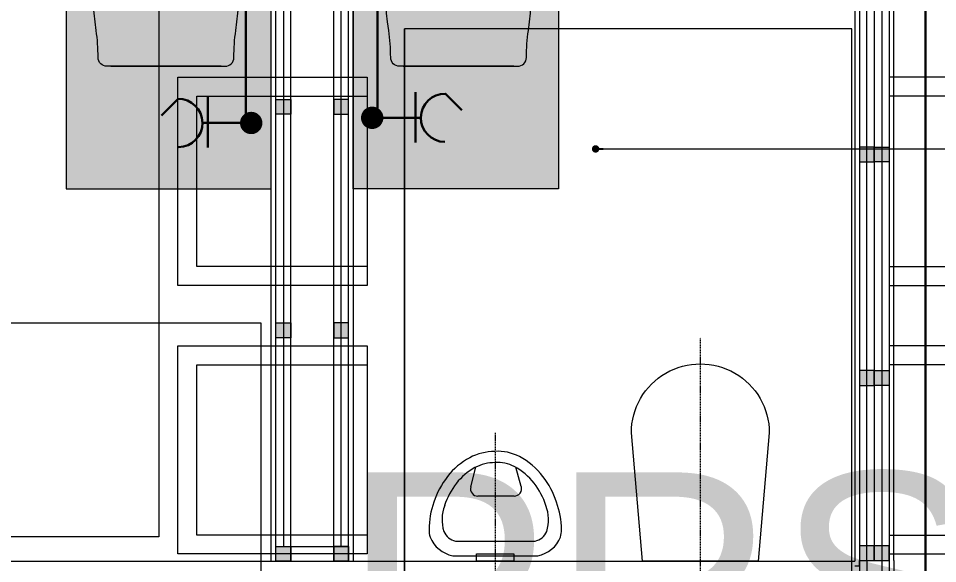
# Model space of a CAD drawing. Extents: x -9058 to 11890, y 0 to 6516.
# Drawn here: x 9414.2 to 9660.8, y 3389.7 to 3536.1 of the extents above; entities that cross this region are included whole.
import ezdxf
from ezdxf.enums import TextEntityAlignment as Align

# ---------------------------------------------------------------- set-up
doc = ezdxf.new("R2010")
doc.units = 0
doc.header["$MEASUREMENT"] = 0
doc.linetypes.add('DOT2', pattern=[0.125, 0, -0.125])
doc.linetypes.add('HIDDEN', pattern=[0.375, 0.25, -0.125])
doc.layers.get('0').update_dxf_attribs({"color": 9, "lineweight": 9})
for name, color, linetype, lineweight in [('03S', 255, 'Continuous', 9), ('05', 9, 'Continuous', 9), ('05V', 9, 'Continuous', 9), ('06D', 9, 'Continuous', 9), ('10', 9, 'Continuous', 9), ('11', 9, 'Continuous', 9), ('21_mahal200', 9, 'Continuous', 9), ('21_mahal200 @ 20', 9, 'Continuous', 9), ('33', 9, 'BATTING', 9), ('40A', 9, 'Continuous', 9), ('E-KABLO', 7, 'Continuous', 30), ('E-KAPAKLI PRİZ', 7, 'Continuous', 30)]:
    doc.layers.add(name, color=color, linetype=linetype, lineweight=lineweight)
doc.styles.add('Arial', font='arial.ttf', dxfattribs={"height": 2.5})
doc.styles.add('MuuM_TEXT-STANDART', font='ARIALN.TTF')
doc.linetypes.add('BATTING', pattern='A,0.0001,-0.1,[134,ltypeshp.shx,S=0.1,R=0,X=-0.1,Y=0],-0.2,[134,ltypeshp.shx,S=0.1,R=180,X=0.1,Y=0],-0.1', length=0.4001)
doc.dimstyles.new('MuuM_Annotative', dxfattribs={"dimscale": 0.1, "dimtxt": 2, "dimasz": 1, "dimexe": 1, "dimexo": 1, "dimgap": 1, "dimtad": 1, "dimdec": 1, "dimrnd": 0.5, "dimdsep": 46, "dimtxsty": 'MuuM_TEXT-STANDART', "dimblk": 'ARCHTICK', "dimcen": 0, "dimdle": 0.15, "dimclrd": 256, "dimclre": 256, "dimclrt": 256, "dimadec": 0, "dimazin": 0, "dimtfac": 5, "dimtdec": 1, "dimtix": 1, "dimtmove": 2, "dimatfit": 3, "dimldrblk": 'DOT', "dimfxl": 3, "dimfxlon": 1, "dimtolj": 1, "dimlwd": -1, "dimlwe": -1, "dimarcsym": 0})

# ---------------------------------------------------------------- blocks, each defined once
blk = doc.blocks.new('p-audi-conference')
for points in [[(432.36, 271.8), (488.24, 271.8), (488.24, 221), (432.36, 221)], [(504.42, 271.8), (560.3, 271.8), (560.3, 221), (504.42, 221)], [(437.44, 266.72), (483.16, 266.72), (483.16, 221), (437.44, 221)], [(509.5, 266.72), (555.22, 266.72), (555.22, 221), (509.5, 221)], [(0, 211), (573.3, 211), (573.3, 91), (0, 91)], [(432.36, 30.2), (488.24, 30.2), (488.24, 81), (432.36, 81)], [(437.44, 35.28), (483.16, 35.28), (483.16, 81), (437.44, 81)], [(504.42, 30.2), (560.3, 30.2), (560.3, 81), (504.42, 81)], [(509.5, 35.28), (555.22, 35.28), (555.22, 81), (509.5, 81)]]:
    blk.add_lwpolyline(points, close=True)
blk.add_lwpolyline([(0, 91), (573.3, 91)])
blk = doc.blocks.new('sıvı sabunluk plan')
for points in [[(5.85, 1.3), (0, 1.3), (0, 13), (5.85, 13), (5.85, 1.3)], [(3.15, 4.9), (0, 4.9), (0, 9.4), (3.15, 9.4), (3.15, 4.9)], [(5.85, 4.9), (3.15, 4.9), (3.15, 9.4), (5.85, 9.4), (5.85, 4.9)]]:
    blk.add_lwpolyline(points)
blk = doc.blocks.new('p-musluk2')
blk.add_lwpolyline([(-0.0104, 0), (-0.0104, -0.24), (0.0104, -0.24), (0.0104, 0), (-0.0104, 0)])
for points in [[(0.1131, -0.0187, 0.325695), (0.0742, 0, 0.327907), (0.0351, -0.0189, 0.241394), (0.0449, -0.0363, 0.201268), (0.0808, -0.0458, 0.158301), (0.1068, -0.0328, 0.151192)], [(0.2183, -0.0187, 0.325695), (0.1794, 0, 0.327907), (0.1404, -0.0189, 0.241394), (0.1502, -0.0363, 0.201268), (0.186, -0.0458, 0.158301), (0.212, -0.0328, 0.151192)]]:
    blk.add_lwpolyline(points, format="xyb", close=True)
blk = doc.blocks.new('Group-398-1')
at = {"layer": '03S'}
h = blk.add_hatch(color=256, dxfattribs=at)
h.dxf.hatch_style = 1
h.paths.add_polyline_path([(384775.3706, 69367.6054), (384774.1706, 69367.6054), (384774.1706, 69368.1554), (384775.3706, 69368.1554)])
at = {"lineweight": 0, "flags": 128}
blk.add_lwpolyline([(384774.1706, 69367.6054), (384774.1706, 69368.1554), (384775.3706, 69368.1554), (384775.3706, 69367.6054)], close=True, dxfattribs=at)
blk.add_lwpolyline([(384775.3706, 69367.6054), (384774.1706, 69367.6054), (384774.1706, 69368.1554), (384775.3706, 69368.1554)], close=True)
for points in [[(384775.042, 69367.7395), (384775.042, 69368.0459, 0.414214), (384775.018, 69368.0699, -0.035809), (384774.946, 69368.0751, 0.067889), (384774.5706, 69368.0751, -0.002456), (384774.498, 69368.0751, 0.418149), (384774.4431, 69368.0334), (384774.4431, 69367.7422)], [(384775.042, 69368.0361), (384775.042, 69367.7297, -0.414214), (384775.018, 69367.7057, 0.035809), (384774.946, 69367.7005, -0.067889), (384774.5706, 69367.7005, 0.025966), (384774.498, 69367.7005, -0.418149), (384774.4431, 69367.7422), (384774.4431, 69368.0334)]]:
    blk.add_lwpolyline(points, format="xyb")
for centre, radius in [((384774.7423, 69367.8911), 0.0414), ((384774.7414, 69367.8903), 0.0228)]:
    blk.add_circle(centre, radius)
blk.add_ellipse((384774.7438, 69367.7338), major_axis=(0.0138, 0), ratio=0.667081)
at = {"layer": '05V', "rotation": 180}
blk.add_blockref('p-musluk2', (384774.7423, 69367.6054), dxfattribs=at)
at = {"layer": '10', "extrusion": (0, 0, -1), "xscale": 0.01, "yscale": 0.01, "zscale": -0.01, "rotation": 270}
blk.add_blockref('sıvı sabunluk plan', (-384774.4553, 69367.6639), dxfattribs=at)
blk = doc.blocks.new('p-klozet')
at = {"linetype": 'DOT2'}
blk.add_lwpolyline([(0, 10), (0, -60)], dxfattribs=at)
blk.add_lwpolyline([(-15.5, 0), (15.5, 0), (18.5, -34.47, -1.001588), (-18.5, -34.47)], format="xyb", close=True)
blk = doc.blocks.new('0a_roomno2')
blk.add_lwpolyline([(30, -16), (0, -16), (0, 0), (30, 0)], close=True)
blk.add_lwpolyline([(0, 0), (30, 0)])
at = {"layer": '40A'}
blk.add_lwpolyline([(0, 0), (30, 0)], dxfattribs=at)
at = {"style": 'Arial'}
blk.add_attdef('ODANO', (0, 1.505), '', height=3, dxfattribs=at)
blk.add_attdef('MEKANADI', text='', height=3, dxfattribs=at).set_placement((0.525, -4.75), align=Align.BOTTOM_LEFT)
at = {"style": 'MuuM_TEXT-STANDART', "width": 0.6}
for tag, p in [('YER01', (15, -7)), ('TAVAN01', (20.625, -7)), ('DUVAR01', (26.25, -7)), ('YER02', (15, -10.375)), ('TAVAN02', (20.625, -10.375)), ('DUVAR02', (26.25, -10.375)), ('YER03', (15, -13.75)), ('TAVAN03', (20.625, -13.75)), ('DUVAR03', (26.25, -13.75))]:
    blk.add_attdef(tag, text='', height=2.25, dxfattribs=at).set_placement(p, align=Align.MIDDLE_CENTER)
at = {"style": 'MuuM_TEXT-STANDART'}
blk.add_attdef('M2', text='', height=2.25, dxfattribs=at).set_placement((1.323, -7.805), align=Align.MIDDLE_LEFT)
at = {"style": 'MuuM_TEXT-STANDART', "width": 0.6}
blk.add_attdef('TEMIZTAVANYUKSEKLIGI', text='', height=2.25, dxfattribs=at).set_placement((2.7, -13.162), align=Align.MIDDLE_LEFT)
blk = doc.blocks.new('*U1274')
at = {"layer": '21_mahal200 @ 20', "xscale": 20, "yscale": 20, "zscale": 20}
blk.add_blockref('0a_roomno2', (8851.93, 3716.9), dxfattribs=at)
blk = doc.blocks.new('prf-10x10')
h = blk.add_hatch(color=255)
h.dxf.hatch_style = 1
h.paths.add_polyline_path([(-5, -5), (5, -5), (5, 5), (-5, 5)])
at = {"layer": '10'}
blk.add_lwpolyline([(-5, -5), (5, -5), (5, 5), (-5, 5)], close=True, dxfattribs=at)
blk = doc.blocks.new('_ArchTick')
at = {"color": 0, "linetype": 'ByBlock', "const_width": 0.15}
blk.add_lwpolyline([(-0.5, -0.5), (0.5, 0.5)], dxfattribs=at)
blk = doc.blocks.new('_Dot')
at = {"color": 0, "linetype": 'ByBlock', "lineweight": -2}
blk.add_line((-0.5, 0), (-1, 0), dxfattribs=at)
at = {"color": 0, "linetype": 'ByBlock', "const_width": 0.5}
blk.add_lwpolyline([(-0.25, 0, 1), (0.25, 0, 1)], format="xyb", close=True, dxfattribs=at)
blk = doc.blocks.new('*U1281')
at = {"layer": '21_mahal200 @ 20', "xscale": 20, "yscale": 20, "zscale": 20}
blk.add_blockref('0a_roomno2', (8879.22, 3454.43), dxfattribs=at)
blk = doc.blocks.new('v-k-pisuar01-p-s')
at = {"linetype": 'DOT2'}
blk.add_line((0, -33), (0, 5), dxfattribs=at)
for p, q in [((-5.07, -16), (4.66, -16)), ((-6.98, -18.56), (-5.47, -23.73)), ((6.59, -18.52), (5.19, -23.78))]:
    blk.add_line(p, q)
for points in [[(11.42, 0), (-11.42, 0, 0.252384), (-17.51, -5, 0.055826), (-17.74, -7, 0.088182), (-16.42, -14.39, 0.087476), (-12.79, -21.28, 0.105521), (-6.48, -26.6, 0.141396), (0.13, -28, 0.121036), (6.87, -26.29, 0.105521), (12.81, -21.28, 0.087476), (16.45, -14.39, 0.088182), (17.76, -7, 0.066704), (17.51, -5, 0.252384), (11.42, 0)], [(13.57, -13.47, 0.172375), (13.81, -6.52, 0.252384), (10.66, -3.93), (-10.66, -3.93, 0.252384), (-13.81, -6.52, 0.172375), (-13.57, -13.47, 0.087476), (-10.42, -19.44, 0.105521), (-5.06, -23.95, 0.144004), (0.01, -25, 0.123151), (5.45, -23.64, 0.105521), (10.44, -19.44, 0.087476), (13.59, -13.47)]]:
    blk.add_lwpolyline(points, format="xyb")
blk.add_lwpolyline([(-5, -0.5), (-5, 1.5), (5, 1.5), (5, -0.5)], close=True)
for centre, radius, start, end in [((1.16, -7.48), 15.9, 200.6506, 202.1301), ((-1.14, -7.48), 15.9, 337.8699, 339.3494), ((-5.07, -18), 2, 90, 196.3895), ((4.66, -18), 2, 345.0686, 90)]:
    blk.add_arc(centre, radius, start, end)
blk = doc.blocks.new('*U1287')
at = {"layer": '21_mahal200 @ 20'}
ref = blk.add_blockref('0a_roomno2', (9477.8, 3319.13), dxfattribs=dict(at, xscale=20, yscale=20, zscale=20))
ref.add_attrib('ODANO', ' PRS-1K-01', (9477.8, 3354.23), dxfattribs={"layer": '0', "height": 60, "style": 'Arial'})
blk = doc.blocks.new('100_KAPAKLI PRİZ')
at = {"layer": 'E-KAPAKLI PRİZ', "color": 4}
for p, q in [((1.216, 3.6), (0.379, 4.438)), ((0, 2.4), (0, 0)), ((-1.223, 2.136), (1.279, 2.136))]:
    blk.add_line(p, q, dxfattribs=at)
blk.add_arc((0, 3.6), 1.2, 180.7551, 0.7551, dxfattribs=at)

msp = doc.modelspace()

# ---------------------------------------------------------------- hatches: boundary and pattern name
h = msp.add_hatch(color=255)
h.dxf.hatch_style = 1
h.paths.add_polyline_path([(9483.32, 3514.37), (9483.32, 3510.37), (9487.32, 3510.37), (9487.32, 3514.37)])
h = msp.add_hatch(color=255)
h.dxf.hatch_style = 1
h.paths.add_polyline_path([(9498.81, 3514.37), (9498.81, 3510.37), (9502.81, 3510.37), (9502.81, 3514.37)])
h = msp.add_hatch(color=255)
h.dxf.hatch_style = 1
h.paths.add_polyline_path([(9639.81, 3497.57), (9639.81, 3501.57), (9643.81, 3501.57), (9643.81, 3497.57)])
h = msp.add_hatch(color=255)
h.dxf.hatch_style = 1
h.paths.add_polyline_path([(9643.81, 3497.57), (9643.81, 3501.57), (9647.81, 3501.57), (9647.81, 3497.57)])
h = msp.add_hatch(color=255)
h.dxf.hatch_style = 1
h.paths.add_polyline_path([(9483.32, 3454.37), (9483.32, 3450.37), (9487.32, 3450.37), (9487.32, 3454.37)])
h = msp.add_hatch(color=255)
h.dxf.hatch_style = 1
h.paths.add_polyline_path([(9498.81, 3454.37), (9498.81, 3450.37), (9502.81, 3450.37), (9502.81, 3454.37)])
h = msp.add_hatch(color=255)
h.dxf.hatch_style = 1
h.paths.add_polyline_path([(9639.81, 3437.57), (9639.81, 3441.57), (9643.81, 3441.57), (9643.81, 3437.57)])
h = msp.add_hatch(color=255)
h.dxf.hatch_style = 1
h.paths.add_polyline_path([(9643.81, 3437.57), (9643.81, 3441.57), (9647.81, 3441.57), (9647.81, 3437.57)])
h = msp.add_hatch(color=255)
h.dxf.hatch_style = 1
h.paths.add_polyline_path([(9483.32, 3394.37), (9483.32, 3390.37), (9487.32, 3390.37), (9487.32, 3394.37)])
h = msp.add_hatch(color=255)
h.dxf.hatch_style = 1
h.paths.add_polyline_path([(9498.81, 3394.37), (9498.81, 3390.37), (9502.81, 3390.37), (9502.81, 3394.37)])

# ---------------------------------------------------------------- linework, layer by layer
at = {"layer": '06D'}
for points in [[(9643.81, 3667.57), (9643.81, 3390.57)], [(9643.81, 3667.57), (9643.81, 3390.57)], [(9487.32, 3390.37), (9487.32, 3611.37)], [(9498.81, 3390.37), (9498.81, 3611.37)], [(9487.32, 3394.37), (9498.81, 3394.37)], [(9489.81, 3394.37), (9494.31, 3394.37)], [(9489.81, 3390.37), (9494.31, 3390.37)], [(9489.81, 3390.37), (9494.31, 3390.37)], [(9639.81, 3390.57), (9639.81, 3365.12)]]:
    msp.add_lwpolyline(points, dxfattribs=at)
at = {"layer": '10'}
for points in [[(9483.32, 3510.37), (9483.32, 3514.37), (9487.32, 3514.37), (9487.32, 3510.37), (9483.32, 3510.37)], [(9498.81, 3514.37), (9498.81, 3510.37), (9502.81, 3510.37), (9502.81, 3514.37), (9498.81, 3514.37)], [(9639.81, 3501.57), (9639.81, 3497.57), (9643.81, 3497.57), (9643.81, 3501.57), (9639.81, 3501.57)], [(9643.81, 3497.57), (9643.81, 3501.57), (9647.81, 3501.57), (9647.81, 3497.57), (9643.81, 3497.57)], [(9483.32, 3450.37), (9483.32, 3454.37), (9487.32, 3454.37), (9487.32, 3450.37), (9483.32, 3450.37)], [(9498.81, 3454.37), (9498.81, 3450.37), (9502.81, 3450.37), (9502.81, 3454.37), (9498.81, 3454.37)], [(9639.81, 3441.57), (9639.81, 3437.57), (9643.81, 3437.57), (9643.81, 3441.57), (9639.81, 3441.57)], [(9643.81, 3437.57), (9643.81, 3441.57), (9647.81, 3441.57), (9647.81, 3437.57), (9643.81, 3437.57)], [(9483.32, 3390.37), (9483.32, 3394.37), (9487.32, 3394.37), (9487.32, 3390.37), (9483.32, 3390.37)], [(9498.81, 3394.37), (9498.81, 3390.37), (9502.81, 3390.37), (9502.81, 3394.37), (9498.81, 3394.37)]]:
    msp.add_lwpolyline(points, dxfattribs=at)
at = {"layer": '11'}
for points in [[(9638.56, 3672.97), (9638.56, 3390.57)], [(9649.06, 3390.57), (9649.06, 3671.57)], [(9639.81, 3667.57), (9639.81, 3390.57)], [(9647.81, 3667.57), (9647.81, 3390.57)], [(9345.56, 3620.37), (9345.56, 3390.37), (9638.56, 3390.37)], [(9482.07, 3390.37), (9482.07, 3610.37)], [(9483.32, 3390.37), (9483.32, 3611.37)], [(9502.81, 3390.37), (9502.81, 3611.37)], [(9550.76, 3610.37), (9504.06, 3610.37), (9504.06, 3390.37)], [(9638.56, 3390.57), (9638.56, 3390.37)], [(9638.56, 3389.12), (9639.81, 3389.12), (9639.81, 3390.57)], [(9647.81, 3390.57), (9647.81, 3369.12), (9649.06, 3369.12)], [(9649.06, 3390.57), (9649.06, 3370.37)]]:
    msp.add_lwpolyline(points, dxfattribs=at)
at = {"layer": '33', "ltscale": 0.08}
for points in [[(9641.81, 3390.57), (9641.81, 3667.57)], [(9645.81, 3667.57), (9645.81, 3390.57)], [(9485.32, 3611.37), (9485.32, 3394.37)], [(9500.81, 3394.37), (9500.81, 3611.37)], [(9641.81, 3390.57), (9641.81, 3365.12)], [(9645.81, 3390.57), (9645.81, 3365.12), (9645.81, 3365.12)]]:
    msp.add_lwpolyline(points, dxfattribs=at)
at = {"layer": 'E-KABLO', "color": 6}
msp.add_line((9657.57, 3701.51), (9657.57, 3378.39), dxfattribs=at)
at = {"layer": 'E-KABLO', "color": 6, "ltscale": 40}
for p, q in [((9475.24, 3598.2), (9475.24, 3506.82)), ((9510.57, 3598.2), (9510.57, 3507.9))]:
    msp.add_line(p, q, dxfattribs=at)
at = {"layer": 'E-KABLO', "color": 4, "linetype": 'Continuous', "const_width": 3}
for points in [[(9476.68, 3509.53, 1), (9476.68, 3506.53, 1)], [(9509.13, 3510.92, -1), (9509.13, 3507.92, -1)]]:
    msp.add_lwpolyline(points, format="xyb", close=True, dxfattribs=at)

# ---------------------------------------------------------------- block references
at = {"layer": '05', "xscale": -1, "rotation": 270}
msp.add_blockref('p-audi-conference', (9426.8, 2959.99), dxfattribs=at)
at = {"layer": '05V', "yscale": 100, "zscale": 100}
for p, xscale, rotation in [((6946242.61, 38481027.44), -100, 90), ((-6927256.48, 38481027.44), 100, 270)]:
    msp.add_blockref('Group-398-1', p, dxfattribs=dict(at, xscale=xscale, rotation=rotation))
at = {"layer": '05V', "rotation": 180}
for name, p in [('p-klozet', (9597.15, 3390.37)), ('v-k-pisuar01-p-s', (9542.15, 3391.87))]:
    msp.add_blockref(name, p, dxfattribs=at)
at = {"layer": '10', "extrusion": (0, 0, -1), "xscale": 0.4, "yscale": 0.4, "zscale": -1}
for p in [(-9485.32, 3392.37), (-9500.81, 3392.37)]:
    msp.add_blockref('prf-10x10', p, dxfattribs=at)
at = {"layer": '10', "xscale": 0.4, "yscale": 0.4, "rotation": 180}
for p in [(9641.81, 3392.57), (9645.81, 3392.57)]:
    msp.add_blockref('prf-10x10', p, dxfattribs=at)
at = {"layer": '21_mahal200', "color": 6, "linetype": 'HIDDEN'}
for name in ['*U1274', '*U1281', '*U1287']:
    msp.add_blockref(name, (0, 0), dxfattribs=at)
at = {"layer": 'E-KAPAKLI PRİZ', "yscale": 5.399999999999999, "zscale": 5.399999999999999}
for p, xscale, rotation in [((9509.23, 3509.42), -5.399999999999999, 270), ((9476.58, 3508.03), 5.399999999999999, 90.00000000000001)]:
    msp.add_blockref('100_KAPAKLI PRİZ', p, dxfattribs=dict(at, xscale=xscale, rotation=rotation))

# ---------------------------------------------------------------- leaders
at = {"layer": '21_mahal200'}
msp.add_leader([(9569.06, 3501.07), (10001.36, 3501.07)], dimstyle='MuuM_Annotative', override={"dimscale": 0, "dimasz": 2}, dxfattribs=at)

doc.saveas('drawing.dxf')
